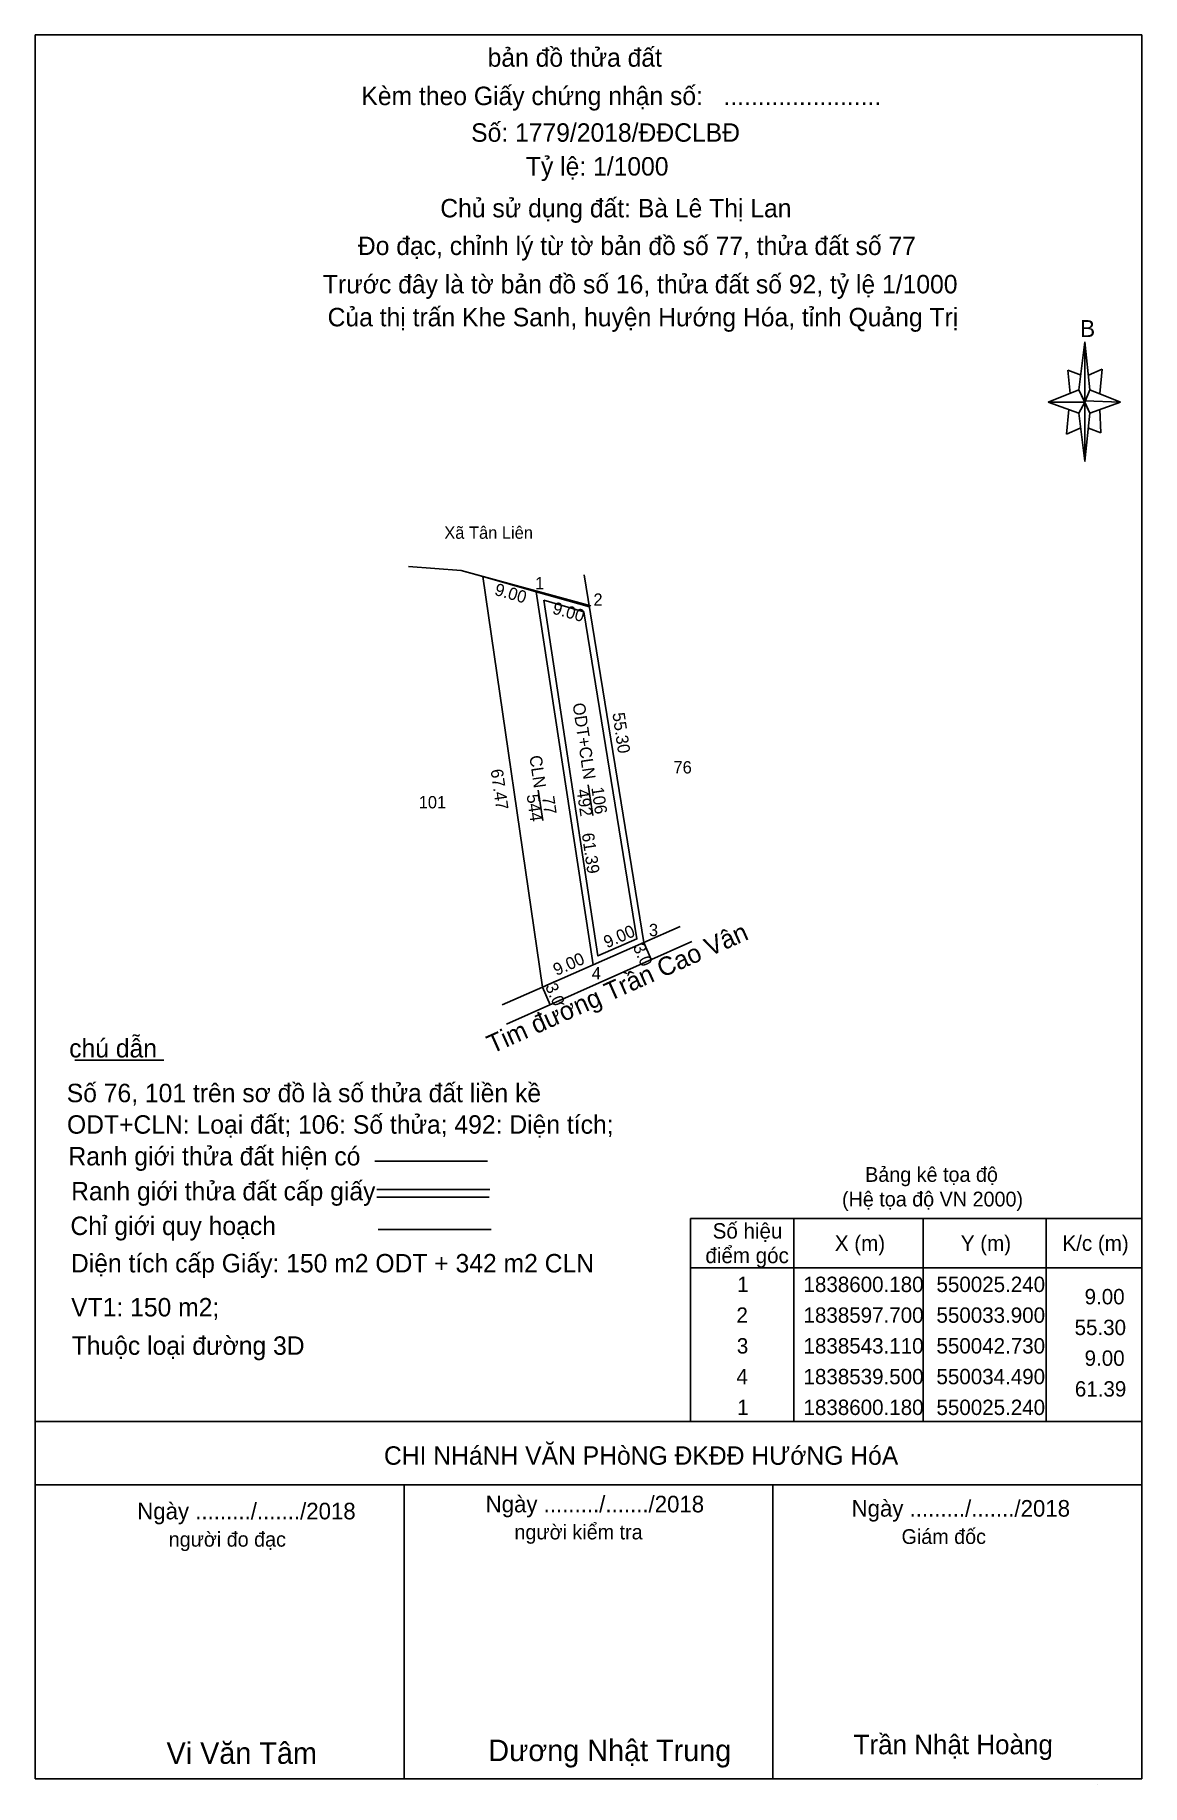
# Model space of a CAD drawing. Extents: x 549944 to 550124, y 1838406 to 1838691.
import ezdxf

# ---------------------------------------------------------------- set-up
doc = ezdxf.new("R2010")
doc.units = 0
for name, color, linetype in [('Level 10', 7, 'Continuous'), ('Level 17', 7, 'Continuous'), ('Level 5', 7, 'Continuous'), ('Level 52', 7, 'Continuous'), ('Level 6', 7, 'Continuous'), ('Level 63', 7, 'Continuous')]:
    doc.layers.add(name, color=color, linetype=linetype)

msp = doc.modelspace()

# ---------------------------------------------------------------- linework, layer by layer
at = {"layer": 'Level 10'}
for p, q in [((550004.5, 1838604.28), (550013.03, 1838603.63)), ((550016.59, 1838602.65), (550013.03, 1838603.63)), ((550013.03, 1838603.63), (550034.13, 1838597.86)), ((550016.59, 1838602.65), (550026.25, 1838535.88)), ((550042.73, 1838543.11), (550033.05, 1838602.91)), ((550025.24, 1838600.18), (550033.9, 1838597.7)), ((550042.73, 1838543.11), (550048.65, 1838545.75)), ((550043.95, 1838540.37), (550042.73, 1838543.11)), ((550026.25, 1838535.88), (550034.49, 1838539.5)), ((550019.69, 1838533.01), (550026.25, 1838535.88)), ((550027.51, 1838533.02), (550026.25, 1838535.88))]:
    msp.add_line(p, q, dxfattribs=at)
at = {"layer": 'Level 17'}
msp.add_line((549950.23, 1838524), (549964.71, 1838524), dxfattribs=at)
at = {"layer": 'Level 5'}
for p, q in [((550113.47, 1838633), (550114.47, 1838640.8)), ((550113.87, 1838635.4), (550111.67, 1838636.2)), ((550111.67, 1838636.2), (550112.07, 1838632.4)), ((550115.07, 1838635.4), (550117.27, 1838636.4)), ((550117.27, 1838636.4), (550116.87, 1838632.4)), ((550113.47, 1838633), (550108.47, 1838631)), ((550108.47, 1838631), (550113.47, 1838633)), ((550114.47, 1838631), (550113.47, 1838633)), ((550113.47, 1838633), (550115.27, 1838629.2)), ((550115.27, 1838633), (550120.27, 1838631)), ((550113.47, 1838629.2), (550108.47, 1838631)), ((550114.47, 1838631), (550108.47, 1838631)), ((550120.27, 1838631), (550114.47, 1838631.2)), ((550114.47, 1838631.2), (550114.47, 1838631)), ((550114.47, 1838631), (550115.27, 1838629.2)), ((550115.27, 1838629.2), (550120.27, 1838631)), ((550115.27, 1838629.2), (550120.27, 1838631)), ((550111.87, 1838629.8), (550111.47, 1838625.8)), ((550115.27, 1838629.2), (550114.47, 1838621.4)), ((550116.87, 1838629.8), (550117.07, 1838626)), ((550111.47, 1838625.8), (550113.67, 1838626.8)), ((550117.07, 1838626), (550115.07, 1838626.8))]:
    msp.add_line(p, q, dxfattribs=at)
for points in [[(549943.75, 1838690.72), (550123.75, 1838690.72)], [(549943.75, 1838407.12), (549943.75, 1838690.72)], [(550123.75, 1838690.72), (550123.75, 1838407.12)], [(550003.75, 1838407.12), (550003.75, 1838454.92)], [(550063.75, 1838407.12), (550063.75, 1838454.92)]]:
    msp.add_lwpolyline(points, dxfattribs=at)
for points in [[(550114.47, 1838640.8), (550115.27, 1838633), (550114.47, 1838631)], [(550114.47, 1838631), (550114.47, 1838621.4), (550113.47, 1838629.2)]]:
    msp.add_lwpolyline(points, close=True, dxfattribs=at)
at = {"layer": 'Level 52'}
for p, q in [((550025.24, 1838600.18), (550016.59, 1838602.65)), ((550034.49, 1838539.5), (550025.24, 1838600.18)), ((550020.41, 1838529.85), (550050.56, 1838543.32)), ((550034.49, 1838539.5), (550042.73, 1838543.11))]:
    msp.add_line(p, q, dxfattribs=at)
at = {"layer": 'Level 6'}
for p, q in [((549999.03, 1838507.56), (550017.31, 1838507.56)), ((549999.31, 1838502.96), (550017.71, 1838502.96)), ((549999.31, 1838501.72), (550017.59, 1838501.72)), ((549943.75, 1838465.24), (550123.75, 1838465.24)), ((549943.75, 1838454.92), (550123.75, 1838454.92)), ((550116.53, 1838406.12), (550116.53, 1838406.12)), ((550116.53, 1838406.12), (550116.53, 1838406.12)), ((550116.53, 1838406.12), (550116.53, 1838406.12))]:
    msp.add_line(p, q, dxfattribs=at)
msp.add_lwpolyline([(550123.75, 1838407.12), (549943.75, 1838407.12)], dxfattribs=at)
at = {"layer": 'Level 63'}
for p, q in [((550025.56, 1838567.93), (550026.34, 1838562.97)), ((550033.69, 1838568.77), (550034.47, 1838563.81)), ((550026.25, 1838535.88), (550028.53, 1838536.88)), ((549999.55, 1838496.44), (550017.95, 1838496.44)), ((550067.15, 1838498.24), (550067.15, 1838465.24)), ((550088.15, 1838498.24), (550088.15, 1838465.24)), ((550108.15, 1838498.24), (550108.15, 1838465.24)), ((550050.35, 1838490.24), (550123.75, 1838490.24))]:
    msp.add_line(p, q, dxfattribs=at)
for points in [[(550026.46, 1838598.79), (550033.01, 1838596.91), (550041.62, 1838543.72), (550035.28, 1838540.94)], [(550050.35, 1838498.24), (550123.75, 1838498.24), (550123.75, 1838465.24), (550050.35, 1838465.24)]]:
    msp.add_lwpolyline(points, close=True, dxfattribs=at)

# ---------------------------------------------------------------- texts
at = {"layer": 'Level 10'}
for s, height, rotation, p in [('9.00', 2, 344.0415, (550018.34, 1838599.69)), ('9.00', 2, 344.0415, (550027.75, 1838596.66)), ('ODT+CLN', 2, 278.2322, (550031.16, 1838581.97)), ('55.30', 2, 278.2322, (550037.63, 1838580.4)), ('CLN', 2, 278.2322, (550024.13, 1838573.43)), ('67.47', 2, 278.2322, (550017.82, 1838571.21)), ('492', 2, 278.2322, (550031.81, 1838567.95)), ('106', 2, 278.2322, (550034.21, 1838568.31)), ('544', 2, 278.2322, (550023.68, 1838567.11)), ('77', 2, 278.2322, (550026.18, 1838566.8)), ('61.39', 2, 278.2322, (550032.65, 1838560.83)), ('Tim đường Trần Cao Vân ', 3, 24.068, (550018.08, 1838525.02)), ('9.00', 2, 23.6729, (550036.75, 1838542.17)), ('3.0', 2, 293.6638, (550040.92, 1838542.44)), ('9.00', 2, 23.6729, (550028.54, 1838537.68)), ('3.0', 2, 293.6638, (550026.66, 1838536))]:
    msp.add_text(s, height=height, rotation=rotation, dxfattribs=at).set_placement(p)
msp.add_text('76', height=2, dxfattribs=at).set_placement((550047.57, 1838570.63))
at = {"layer": 'Level 5'}
for s, height, p in [('bản đồ thửa đất', 3, (550017.35, 1838685.56)), ('Kèm theo Giấy chứng nhận số:   .......................', 3, (549996.82, 1838679.32)), ('Số: 1779/2018/ĐĐCLBĐ', 3, (550014.67, 1838673.36)), ('Tỷ lệ: 1/1000', 3, (550023.57, 1838667.86)), ('Chủ sử dụng đất: Bà Lê Thị Lan', 3, (550009.65, 1838661.06)), ('Đo đạc, chỉnh lý từ tờ bản đồ số 77, thửa đất số 77', 3, (549996.25, 1838654.94)), ('Trước đây là tờ bản đồ số 16, thửa đất số 92, tỷ lệ 1/1000 ', 3, (549990.57, 1838648.7)), ('Của thị trấn Khe Sanh, huyện Hướng Hóa, tỉnh Quảng Trị', 3, (549991.33, 1838643.34)), ('B', 2.76, (550113.67, 1838641.6))]:
    msp.add_text(s, height=height, dxfattribs=at).set_placement(p)
at = {"layer": 'Level 6'}
for s, height, p in [('chú dẫn', 3, (549949.31, 1838524.44)), ('Số 76, 101 trên sơ đồ là số thửa đất liền kề', 3, (549948.91, 1838517.16)), ('ODT+CLN: Loại đất; 106: Số thửa; 492: Diện tích;', 3, (549948.95, 1838512.04)), ('Ranh giới thửa đất hiện có ', 3, (549949.19, 1838506.88)), ('Bảng kê tọa độ', 2.4, (550078.73, 1838504.21)), ('Ranh giới thửa đất cấp giấy', 3, (549949.63, 1838501.2)), ('(Hệ tọa độ VN 2000)', 2.4, (550074.97, 1838500.21)), ('Chỉ giới quy hoạch', 3, (549949.51, 1838495.56)), ('Diện tích cấp Giấy: 150 m2 ODT + 342 m2 CLN', 3, (549949.59, 1838489.48)), ('VT1: 150 m2;', 3, (549949.63, 1838482.32)), ('Thuộc loại đường 3D', 3, (549949.71, 1838476.08)), ('CHI NHáNH VĂN PHòNG ĐKĐĐ HƯớNG HóA', 3, (550000.49, 1838458.2)), ('Ngày ........./......./2018', 2.7, (549960.37, 1838449.32)), ('Ngày ........./......./2018', 2.7, (550017.03, 1838450.46)), ('Ngày ........./......./2018', 2.7, (550076.53, 1838449.76)), ('người kiểm tra', 2.4, (550021.71, 1838446.06)), ('Giám đốc', 2.4, (550084.65, 1838445.32)), ('người đo đạc', 2.4, (549965.49, 1838444.88)), ('Dương Nhật Trung', 3.5, (550017.46, 1838410)), ('Trần Nhật Hoàng', 3.16, (550076.85, 1838411.12)), ('Vi Văn Tâm', 3.5, (549965.14, 1838409.56))]:
    msp.add_text(s, height=height, dxfattribs=at).set_placement(p)
at = {"layer": 'Level 63'}
for s, height, p in [('Xã Tân Liên', 2, (550010.3, 1838608.79)), (' 1', 2, (550024.33, 1838600.57)), (' 2', 2, (550033.81, 1838597.9)), ('101', 2, (550006.14, 1838564.95)), (' 3', 2, (550042.83, 1838544.17)), (' 4', 2, (550033.54, 1838537.14)), ('Số hiệu', 2.5, (550053.94, 1838494.99)), ('điểm góc', 2.5, (550052.76, 1838490.99)), ('X (m)', 2.5, (550073.81, 1838492.99)), ('Y (m)', 2.5, (550094.29, 1838492.99)), ('K/c (m)', 2.5, (550110.82, 1838492.99)), (' 1', 2.5, (550057.01, 1838486.29)), ('1838600.180', 2.5, (550068.71, 1838486.29)), ('550025.240', 2.5, (550090.33, 1838486.29)), ('9.00', 2.5, (550114.42, 1838484.29)), (' 2', 2.5, (550056.88, 1838481.29)), ('1838597.700', 2.5, (550068.71, 1838481.29)), ('550033.900', 2.5, (550090.33, 1838481.29)), ('55.30', 2.5, (550112.79, 1838479.29)), (' 3', 2.5, (550056.94, 1838476.29)), ('1838543.110', 2.5, (550068.71, 1838476.29)), ('550042.730', 2.5, (550090.33, 1838476.29)), ('9.00', 2.5, (550114.42, 1838474.29)), (' 4', 2.5, (550056.87, 1838471.29)), ('1838539.500', 2.5, (550068.71, 1838471.29)), ('550034.490', 2.5, (550090.33, 1838471.29)), ('61.39', 2.5, (550112.83, 1838469.29)), (' 1', 2.5, (550057.01, 1838466.29)), ('1838600.180', 2.5, (550068.71, 1838466.29)), ('550025.240', 2.5, (550090.33, 1838466.29))]:
    msp.add_text(s, height=height, dxfattribs=at).set_placement(p)

doc.saveas('drawing.dxf')
